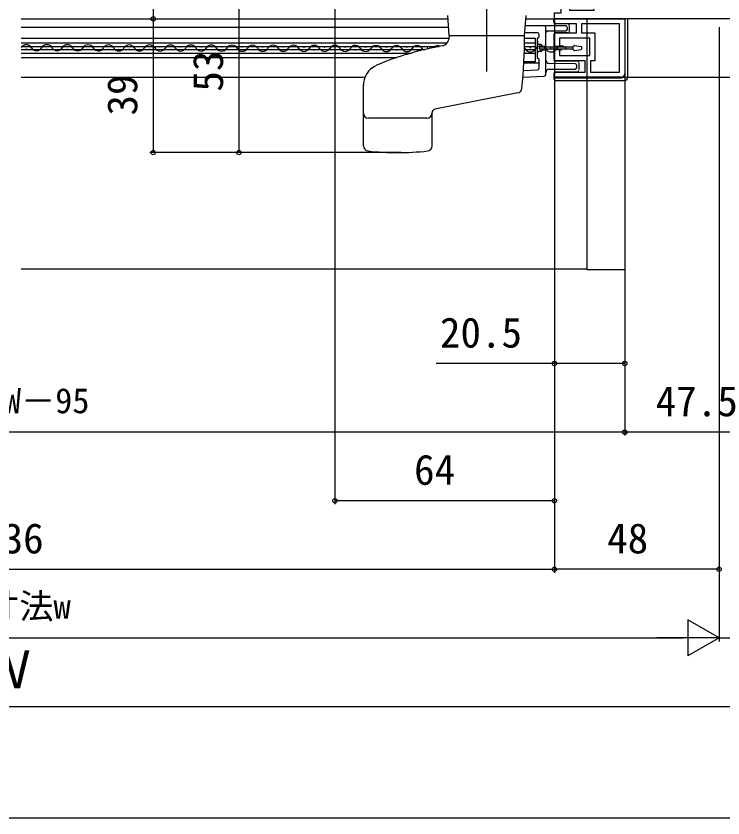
# Model space of a CAD drawing. Units: millimetres, scale not verified. Extents: x -525 to 525, y -783 to 777.
# Drawn here: x 0 to 206.1, y -782.6 to -548.8 of the extents above; entities that cross this region are included whole.
import ezdxf
from ezdxf.enums import TextEntityAlignment as Align

# ---------------------------------------------------------------- set-up
doc = ezdxf.new("R2010")
doc.units = ezdxf.units.MM
doc.header["$LTSCALE"] = 4
for name, color, linetype in [('0-2_YKK_11', 7, 'Continuous'), ('0-4_YKK_12', 2, 'Continuous'), ('0-5_YKK_13', 4, 'Continuous'), ('0-7_YKK_D', 6, 'Continuous'), ('0-8_YKK_ZWAK', 7, 'Continuous')]:
    doc.layers.add(name, color=color, linetype=linetype)
doc.styles.add('ＭＳ ゴシック', font='')
doc.styles.get('ＭＳ ゴシック').set_extended_font_data('MS Gothic')

msp = doc.modelspace()

# ---------------------------------------------------------------- linework, layer by layer
at = {"layer": '0-2_YKK_11'}
for points in [[(221.003, -549.6), (157.003, -549.6), (157.003, -547.8), (159.003, -547.8), (159.003, -539.6), (163.303, -539.6), (163.303, -541.1), (161.403, -541.1), (161.403, -547.1), (168.603, -547.1), (168.603, -541.1), (166.803, -541.1), (166.803, -539.6), (171.003, -539.6), (171.003, -541.945), (171.57, -542.273), (175.526, -539.989)], [(157.003, -549.6), (177.503, -549.6), (177.503, -565.6)], [(176.503, -566.6), (157.003, -566.6), (157.003, -565.1), (166.003, -565.1), (166.003, -561.8), (157.003, -561.8), (157.003, -558.55), (158.503, -558.55), (158.503, -560.3), (167.303, -560.3), (167.303, -555.2), (158.503, -555.2), (158.503, -557.65), (157.003, -557.65), (157.003, -553.7), (163.403, -553.7), (163.403, -551.1), (157.003, -551.1), (157.003, -549.6)]]:
    msp.add_lwpolyline(points, dxfattribs=at)
msp.add_lwpolyline([(176.003, -565.1), (176.003, -551.1), (164.903, -551.1), (164.903, -553.7), (168.803, -553.7), (168.803, -561.8), (167.503, -561.8), (167.503, -565.1)], close=True, dxfattribs=at)
msp.add_arc((176.503, -565.6), 1, 270.00001, 359.99999, dxfattribs=at)
at = {"layer": '0-4_YKK_12'}
for p, q in [((1.504, -549.596), (125.958, -549.6)), ((148.658, -549.595), (157.503, -549.6)), ((1.504, -552.07), (126.131, -552.07)), ((1.504, -555.27), (126.294, -555.27)), ((126.281, -555.37), (1.504, -555.37)), ((151.503, -555.37), (148.306, -555.37)), ((151.503, -562.07), (151.503, -555.37)), ((1.504, -556.57), (125.756, -556.57)), ((1.504, -557.62), (123.432, -557.62)), ((1.504, -558.52), (119.304, -558.52)), ((2.872, -558.387), (3.072, -558.388)), ((5.874, -557.635), (6.074, -557.635)), ((8.872, -558.402), (9.072, -558.402)), ((11.874, -557.649), (12.074, -557.65)), ((14.872, -558.416), (15.072, -558.417)), ((17.874, -557.663), (18.074, -557.664)), ((20.872, -558.431), (21.072, -558.431)), ((23.874, -557.678), (24.074, -557.678)), ((26.872, -558.445), (27.072, -558.446)), ((29.874, -557.692), (30.074, -557.693)), ((32.872, -558.46), (33.072, -558.46)), ((35.874, -557.707), (36.074, -557.707)), ((38.872, -558.474), (39.072, -558.474)), ((41.874, -557.721), (42.074, -557.722)), ((44.872, -558.488), (45.072, -558.489)), ((47.874, -557.736), (48.074, -557.736)), ((50.872, -558.503), (51.072, -558.503)), ((53.874, -557.75), (54.074, -557.751)), ((56.872, -558.517), (57.072, -558.518)), ((59.874, -557.765), (60.074, -557.765)), ((62.872, -558.532), (63.072, -558.532)), ((65.874, -557.779), (66.074, -557.779)), ((68.872, -558.546), (69.072, -558.547)), ((71.874, -557.793), (72.074, -557.794)), ((74.872, -558.561), (75.072, -558.561)), ((77.874, -557.808), (78.074, -557.808)), ((80.872, -558.575), (81.072, -558.576)), ((83.874, -557.822), (84.074, -557.823)), ((86.872, -558.589), (87.072, -558.59)), ((89.874, -557.837), (90.074, -557.837)), ((92.872, -558.604), (93.072, -558.604)), ((95.874, -557.851), (96.074, -557.852)), ((98.872, -558.618), (99.072, -558.619)), ((101.873, -557.866), (102.073, -557.866)), ((104.872, -558.633), (105.072, -558.633)), ((107.873, -557.88), (108.073, -557.88)), ((110.872, -558.647), (111.072, -558.648)), ((113.873, -557.894), (114.073, -557.895)), ((116.872, -558.662), (117.072, -558.662)), ((119.873, -557.909), (120.073, -557.909)), ((148.257, -558.52), (151.503, -558.52)), ((148.278, -557.62), (151.503, -557.62)), ((148.295, -556.57), (151.503, -556.57)), ((149.873, -557.981), (150.073, -557.982)), ((152.872, -558.748), (153.072, -558.749)), ((155.873, -557.995), (156.073, -557.996)), ((158.872, -558.763), (159.072, -558.763)), ((1.504, -559.57), (115.3, -559.57)), ((1.504, -560.87), (111.085, -560.87)), ((148.226, -559.57), (151.503, -559.57)), ((148.122, -562.07), (151.503, -562.07)), ((1.504, -566.57), (101.76, -566.57)), ((166.503, -622.6), (1.504, -622.6))]:
    msp.add_line(p, q, dxfattribs=at)
for centre, start, end in [((2.971, -558.846), 29.06471, 148.58838), ((5.975, -557.176), 209.06471, 330.65963), ((8.971, -558.86), 29.06471, 150.65963), ((11.975, -557.191), 209.06471, 330.65963), ((14.971, -558.875), 29.06471, 150.65963), ((17.975, -557.205), 209.06471, 330.65963), ((20.971, -558.889), 29.06471, 150.65963), ((23.975, -557.22), 209.06471, 330.65963), ((26.971, -558.904), 29.06471, 150.65963), ((29.975, -557.234), 209.06471, 330.65963), ((32.971, -558.918), 29.06471, 150.65963), ((35.975, -557.249), 209.06471, 330.65963), ((38.971, -558.933), 29.06471, 150.65963), ((41.975, -557.263), 209.06471, 330.65963), ((44.971, -558.947), 29.06471, 150.65963), ((47.975, -557.277), 209.06471, 330.65963), ((50.971, -558.962), 29.06471, 150.65963), ((53.975, -557.292), 209.06471, 330.65963), ((56.971, -558.976), 29.06471, 150.65963), ((59.975, -557.306), 209.06471, 330.65963), ((62.971, -558.99), 29.06471, 150.65963), ((65.975, -557.321), 209.06471, 330.65963), ((68.971, -559.005), 29.06471, 150.65963), ((71.975, -557.335), 209.06471, 330.65963), ((74.971, -559.019), 29.06471, 150.65963), ((77.975, -557.35), 209.06471, 330.65963), ((80.971, -559.034), 29.06471, 150.65963), ((83.975, -557.364), 209.06471, 330.65963), ((86.971, -559.048), 29.06471, 150.65963), ((89.975, -557.379), 209.06471, 330.65963), ((92.971, -559.063), 29.06471, 150.65963), ((95.975, -557.393), 209.06471, 330.65963), ((98.971, -559.077), 29.06471, 150.65963), ((101.975, -557.407), 209.06471, 330.65963), ((104.971, -559.091), 29.06471, 150.65963), ((107.975, -557.422), 209.06471, 330.65963), ((110.971, -559.106), 29.06471, 150.65963), ((113.975, -557.436), 209.06471, 330.65963), ((116.971, -559.12), 29.06471, 150.65963), ((119.975, -557.451), 209.06471, 224.49281), ((122.971, -559.135), 65.4923, 137.54688), ((146.97, -559.192), 29.06471, 40.9681), ((149.974, -557.523), 209.06471, 330.65963), ((152.97, -559.207), 29.06471, 150.65963), ((155.974, -557.537), 209.06471, 330.65963), ((158.97, -559.221), 29.06471, 150.65963)]:
    msp.add_arc(centre, 1.718, start, end, dxfattribs=at)
at = {"layer": '0-5_YKK_13'}
for p, q in [((137.308, -564.975), (137.308, -442.151)), ((148.308, -554.6), (148.728, -548.6)), ((160.307, -551.675), (154.007, -551.62)), ((156.803, -550.6), (156.803, -550.1)), ((160.903, -551.1), (157.303, -551.1)), ((161.403, -553.2), (161.403, -551.6)), ((177.603, -565.8), (177.603, -549.6)), ((148.377, -553.62), (152.003, -553.62)), ((152.503, -554.82), (152.503, -554.12)), ((154.503, -556.234), (154.503, -552.12)), ((154.998, -553.116), (160.307, -553.069)), ((160.903, -553.7), (157.303, -553.7)), ((160.803, -552.569), (160.803, -552.175)), ((126.308, -554.6), (126.308, -555.003)), ((148.308, -554.6), (126.308, -554.6)), ((152.003, -555.412), (152.003, -560.821)), ((152.13, -556.234), (152.095, -556.62)), ((154.503, -557.146), (154.503, -556.234)), ((156.803, -554.2), (156.803, -561.3)), ((162.507, -557.9), (152.507, -557.9)), ((152.524, -557.12), (152.595, -557.12)), ((152.595, -557.12), (152.595, -557.12)), ((153.003, -557.12), (152.595, -557.12)), ((153.503, -557.62), (153.503, -557.644)), ((154.003, -557.644), (153.503, -557.644)), ((153.503, -557.644), (153.503, -557.9)), ((153.503, -558.3), (153.503, -558.596)), ((153.503, -558.596), (153.503, -558.62)), ((153.503, -558.596), (154.003, -558.596)), ((154.003, -557.644), (154.003, -557.9)), ((154.003, -558.3), (154.003, -558.596)), ((154.503, -557.942), (154.503, -557.146)), ((162.507, -558.505), (162.507, -557.695)), ((162.848, -557.398), (164.748, -557.665)), ((162.848, -558.802), (164.748, -558.535)), ((165.007, -558.238), (165.007, -557.962)), ((152.595, -559.12), (152.524, -559.12)), ((154.503, -560.006), (154.503, -559.094)), ((154.503, -565.79), (154.503, -560.006)), ((148.102, -562.453), (152.27, -562.453)), ((152.505, -562.817), (152.57, -562.753)), ((152.505, -563.976), (152.505, -562.817)), ((152.57, -562.753), (152.57, -561.42)), ((163.007, -562.694), (155.494, -562.629)), ((157.303, -561.8), (163.603, -561.8)), ((163.503, -563.746), (163.503, -563.194)), ((164.103, -562.4), (164.103, -564.4)), ((147.968, -564.689), (152.031, -564.476)), ((155.494, -564.311), (163.007, -564.246)), ((156.803, -565.6), (156.803, -567.1)), ((163.603, -565.1), (157.303, -565.1)), ((147.826, -566.615), (154.029, -566.29)), ((156.803, -566.8), (176.603, -566.8)), ((157.303, -567.6), (177.403, -567.6)), ((101.308, -586.638), (101.308, -568.855)), ((146.322, -571.213), (122.116, -575.942)), ((121.308, -586.638), (121.308, -576.924)), ((119.808, -578.6), (102.808, -578.6))]:
    msp.add_line(p, q, dxfattribs=at)
for points in [[(148.308, -554.6), (126.308, -554.6), (125.888, -548.6)], [(154.007, -551.62), (154.003, -551.62), (148.513, -551.668)], [(178.403, -566.6), (178.403, -549.6), (157.303, -549.6)], [(152.507, -557.9), (152.507, -558.3), (162.507, -558.3)], [(154.503, -559.094), (154.503, -558.297), (154.503, -557.942)], [(153.003, -559.12), (152.595, -559.12), (152.595, -559.12)]]:
    msp.add_lwpolyline(points, dxfattribs=at)
msp.add_lwpolyline([(166.503, -549.6), (177.503, -549.6), (177.503, -622.8), (166.503, -622.8)], close=True, dxfattribs=at)
for centre, radius, start, end in [((154.003, -552.12), 0.5, 0, 89.5), ((157.303, -550.1), 0.5, 90, 180), ((157.303, -550.6), 0.5, 180, 270), ((160.303, -552.175), 0.5, 0, 89.5), ((160.903, -551.6), 0.5, 0, 90), ((155.003, -553.616), 0.5, 90.5, 180), ((157.303, -554.2), 0.5, 90, 180), ((160.303, -552.569), 0.5, 270.5, 0), ((160.903, -553.2), 0.5, 270, 0), ((123.808, -555.003), 2.5, 280.59956, 0), ((-1.692, -554.6), 150, 354.14801, 0), ((142.662, -655.754), 100, 100.59956, 111.12437), ((153.003, -557.62), 0.5, 0, 90), ((153.003, -558.62), 0.5, 270, 0), ((154.004, -557.145), 0.499, 269.86814, 359.86749), ((154.004, -559.095), 0.499, 0.13256, 90.13181), ((162.807, -557.695), 0.3, 82, 180), ((162.807, -558.505), 0.3, 180, 278), ((164.707, -557.962), 0.3, 0, 82), ((164.707, -558.238), 0.3, 278, 0), ((152.524, -559.62), 0.5, 90.00106, 180.00113), ((111.308, -574.6), 13, 111.12437, 124.8499), ((155.503, -561.629), 1, 180, 269.5), ((157.303, -561.3), 0.5, 180, 270), ((163.003, -563.194), 0.5, 0, 89.5), ((163.603, -562.3), 0.5, 0, 90), ((107.308, -568.855), 6, 124.8499, 180), ((152.005, -563.976), 0.5, 273.00166, 359.99834), ((154.003, -565.79), 0.5, 273, 0), ((155.503, -565.311), 1, 90.5, 180), ((157.303, -565.6), 0.5, 90, 180), ((163.003, -563.746), 0.5, 270.5, 0), ((163.603, -564.6), 0.5, 270, 0), ((176.603, -565.8), 1, 270, 0), ((157.303, -567.1), 0.5, 180, 270), ((177.403, -566.6), 1, 270, 0), ((146.034, -569.741), 1.5, 281.05459, 354.14801), ((102.808, -577.1), 1.5, 180, 270), ((119.808, -577.1), 1.5, 270, 0), ((122.308, -576.924), 1, 101.05459, 180), ((102.808, -586.638), 1.5, 180, 263.78381), ((119.808, -586.638), 1.5, 276.21619, 0), ((111.308, -508.6), 80, 263.78381, 276.21619)]:
    msp.add_arc(centre, radius, start, end, dxfattribs=at)
for centre, major_axis, ratio, start_param, end_param in [((152.003, -554.12), (-0.354, -0.354), 0.999924, 2.3562326, 3.9269527), ((152.303, -555.412), (-0.212, 0.212), 0.999924, 5.6652293, 7.0685454), ((152.203, -554.82), (-0.212, 0.212), 0.999924, 2.5236367, 3.9269527), ((152.595, -556.62), (-0.337, 0.369), 0.999579, 0.8308003, 2.4007602), ((152.303, -560.821), (-0.212, -0.212), 0.999924, 5.4978252, 7.0138864), ((152.27, -561.42), (-0.212, -0.212), 0.999924, 2.3562326, 3.8722937), ((152.27, -562.753), (-0.212, -0.212), 0.999924, 2.3562326, 3.9269527)]:
    msp.add_ellipse(centre, major_axis=major_axis, ratio=ratio, start_param=start_param, end_param=end_param, dxfattribs=at)
at = {"layer": '0-7_YKK_D'}
for p, q in [((40.005, -434.6), (40.005, -549.599)), ((65.007, -535.598), (65.005, -588.598)), ((93.005, -536.598), (93.005, -691.1)), ((39.007, -549.599), (39.005, -549.599)), ((40.007, -549.599), (40.005, -588.597)), ((157.003, -550.1), (157.003, -711.1)), ((157.003, -550.1), (157.003, -691.1)), ((157.003, -550.1), (157.003, -711.1)), ((205.004, -552.064), (205.004, -731.1)), ((205.004, -553.064), (205.004, -731.1)), ((157.001, -566.85), (157.001, -651.1)), ((177.501, -567.6), (177.501, -671.1)), ((177.501, -567.6), (177.501, -671.1)), ((177.503, -566.099), (177.503, -651.1)), ((177.503, -566.6), (274.001, -566.6)), ((205.004, -568.6), (205.004, -711.1)), ((111.308, -588.6), (39.005, -588.597)), ((112.308, -588.6), (64.005, -588.598)), ((177.501, -670.1), (-177.497, -670.1)), ((225.001, -670.1), (177.501, -670.1)), ((157.003, -690.1), (93.005, -690.1)), ((-156.997, -710.1), (157.003, -710.1)), ((205.004, -710.1), (157.003, -710.1)), ((205.004, -730.1), (195.911, -724.85)), ((195.911, -724.85), (195.911, -735.35)), ((-194.497, -730.1), (194.504, -730.1)), ((205.004, -730.1), (186.817, -730.1)), ((205.004, -730.1), (195.911, -735.35)), ((205.004, -730.1), (225.003, -730.1)), ((-214.498, -750.096), (214.502, -750.1))]:
    msp.add_line(p, q, dxfattribs=at)
msp.add_lwpolyline([(177.503, -650.1), (157.001, -650.1), (122.496, -650.1)], dxfattribs=at)
for centre in [(40.005, -549.599), (40.007, -549.599), (40.005, -588.597), (65.005, -588.598), (157.001, -650.1), (177.503, -650.1), (177.501, -670.1), (177.501, -670.1), (93.005, -690.1), (157.003, -690.1), (157.003, -710.1), (157.003, -710.1), (205.004, -710.1)]:
    msp.add_circle(centre, 0.637, dxfattribs=at)
at = {"layer": '0-8_YKK_ZWAK'}
msp.add_lwpolyline([(-525, -782.6), (525, -782.6), (525, 747.4)], dxfattribs=at)

# ---------------------------------------------------------------- texts
at = {"layer": '0-7_YKK_D', "style": 'ＭＳ ゴシック'}
for s, height, rotation, p in [('53', 8.798, 89.998, (63.006, -570.825)), ('39', 8.798, 89.998, (38.005, -577.791)), ('Ｗ', 11, 359.999, (-10.652, -748.098))]:
    msp.add_text(s, height=height, rotation=rotation, dxfattribs=at).set_placement(p, align=Align.BOTTOM_LEFT)
for s, height, p in [('20.5', 8.798, (123.61, -648.1)), ('網戸出来幅＝W－95', 7.331, (-63.549, -666.793)), ('47.5', 8.798, (186.524, -668.1)), ('64', 8.798, (116.072, -688.1)), ('W－136', 8.798, (-27.884, -708.1)), ('48', 8.798, (172.378, -708.1)), ('内法基準寸法w', 7.331, (-49.059, -726.736))]:
    msp.add_text(s, height=height, dxfattribs=at).set_placement(p, align=Align.BOTTOM_LEFT)

doc.saveas('drawing.dxf')
